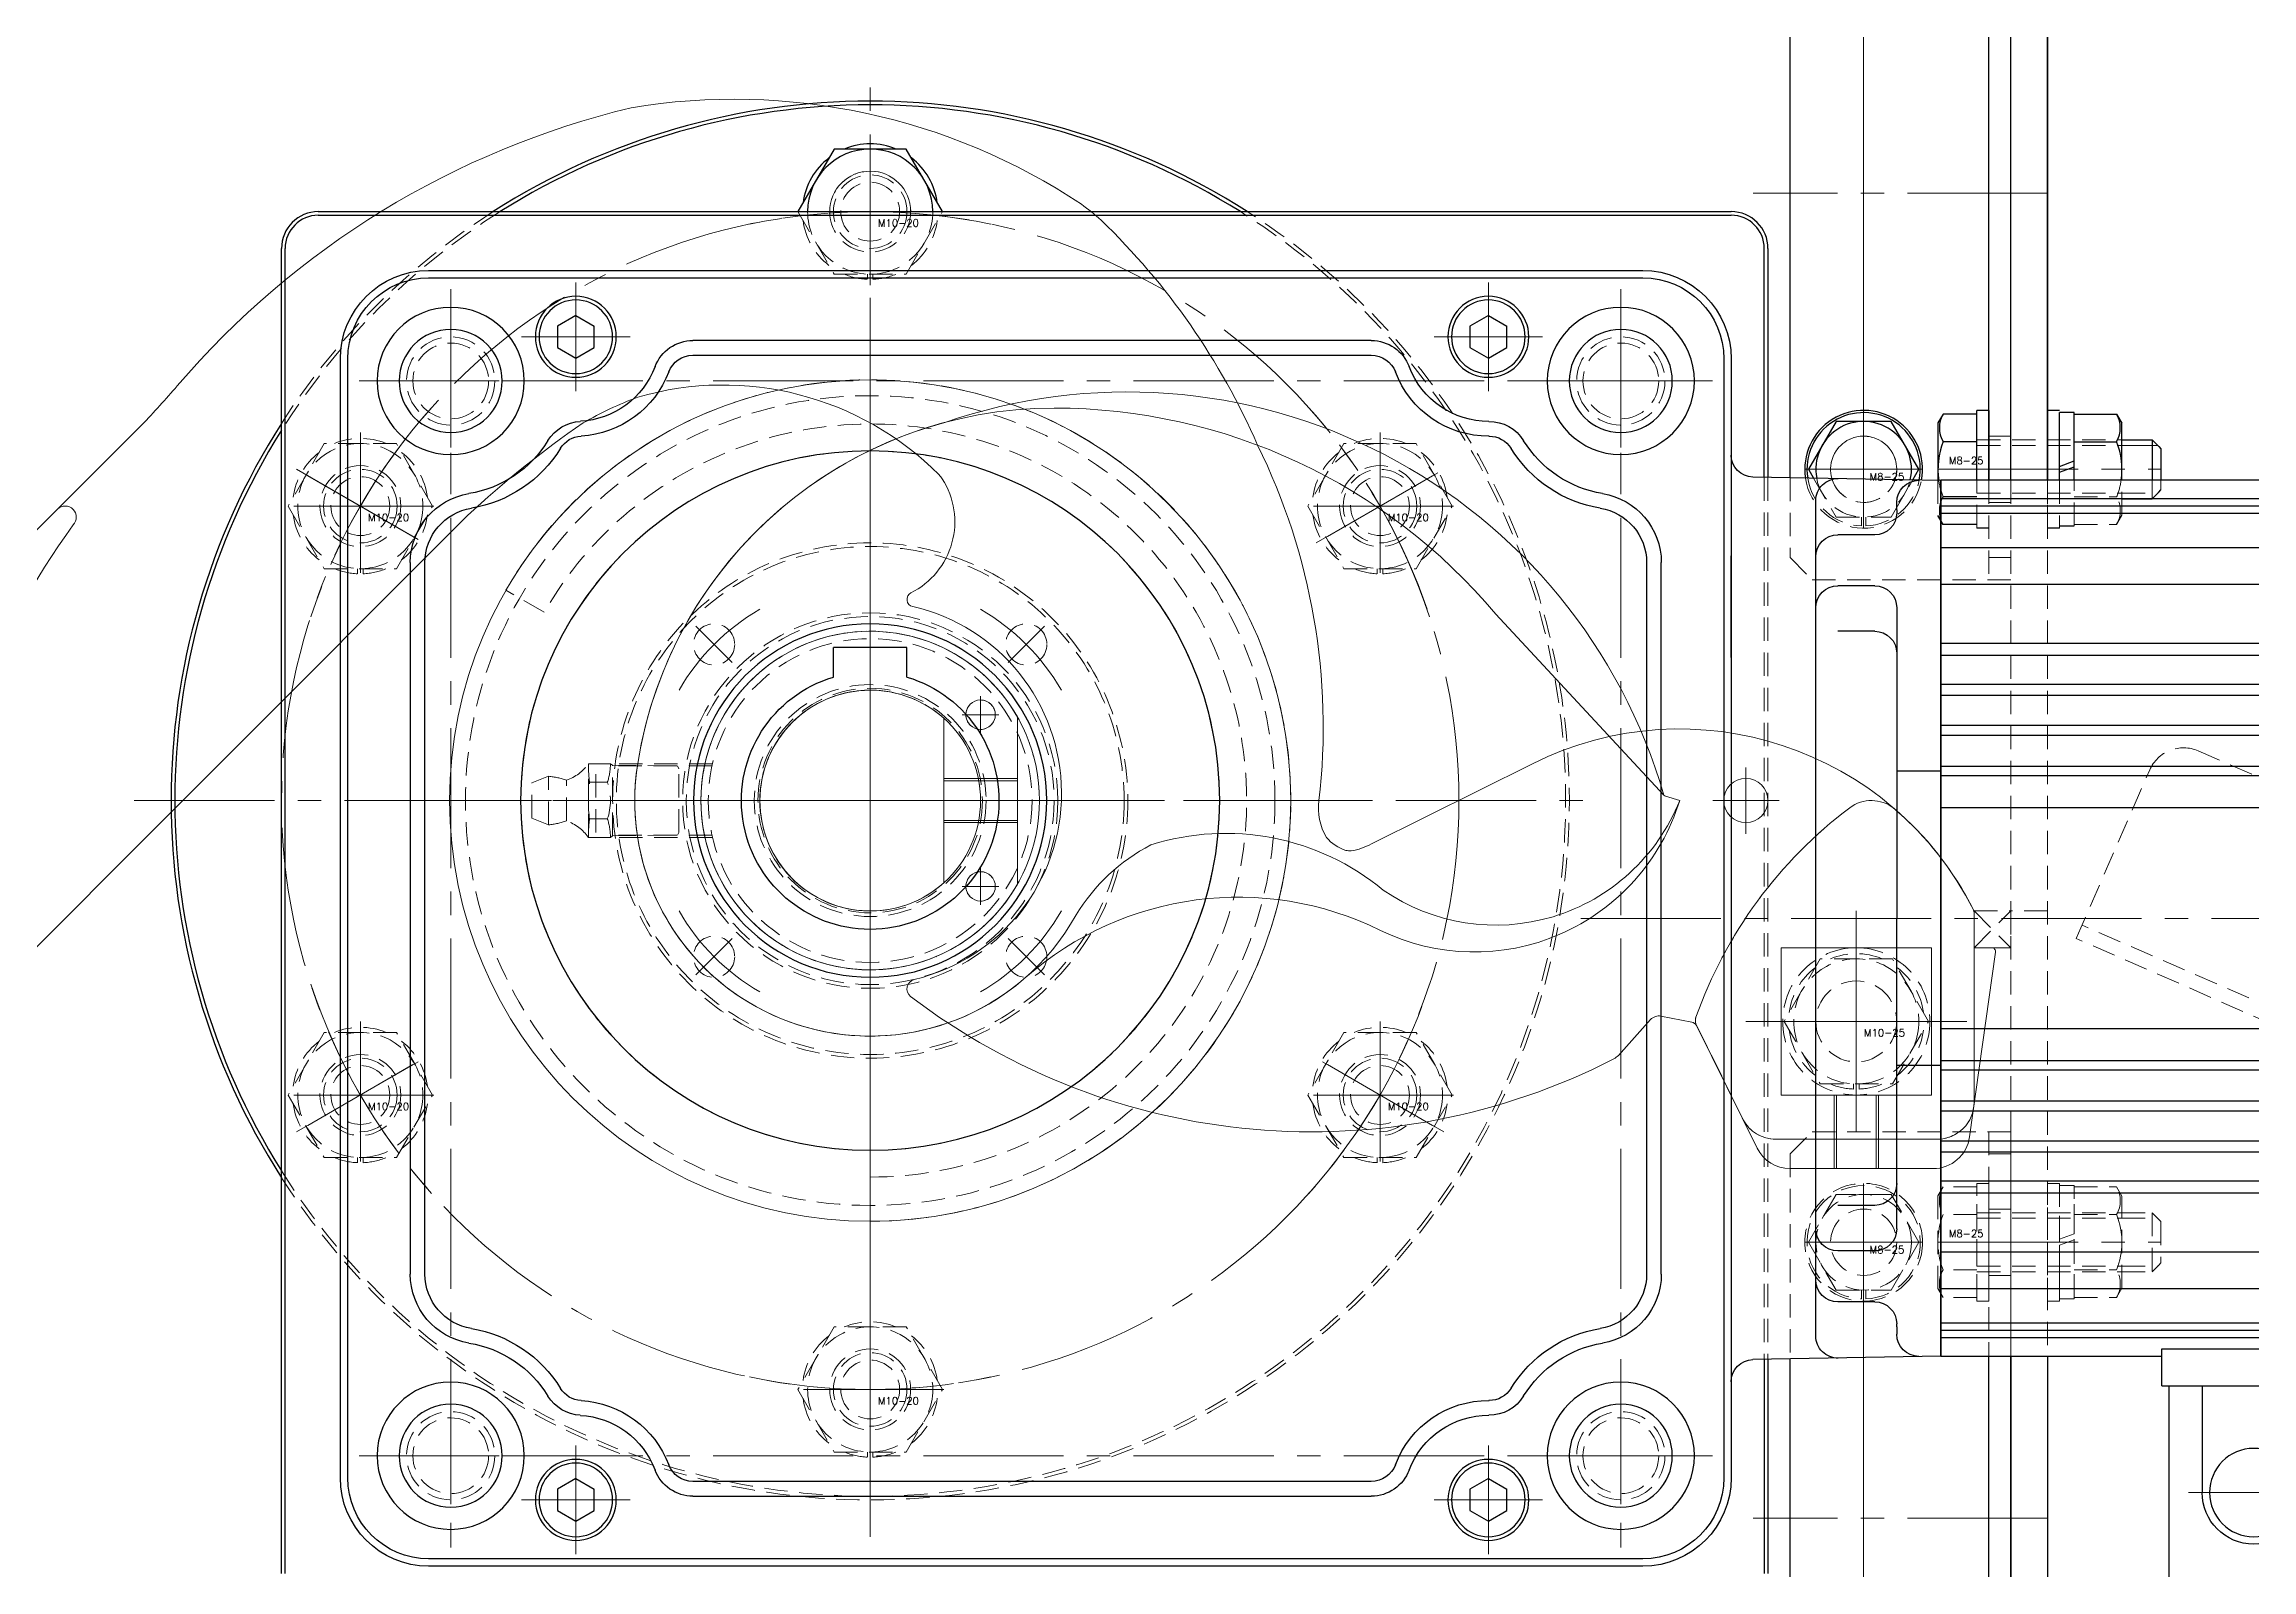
# Model space of a CAD drawing. Header units: millimetres. Extents: x 0 to 51411, y 0 to 16902.
# Drawn here: x 8617 to 8917, y 7680.3 to 7887.6 of the extents above; entities that cross this region are included whole.
import ezdxf

# ---------------------------------------------------------------- set-up
doc = ezdxf.new("R2010")
doc.units = ezdxf.units.MM
doc.linetypes.add('CENTER2', pattern=[28.575, 19.05, -3.175, 3.175, -3.175])
doc.linetypes.add('HIDDEN2', pattern=[4.7625, 3.175, -1.5875])
for name, color, linetype, lineweight in [('01_外形線', 7, 'Continuous', 25), ('02_細線', 5, 'Continuous', 13), ('03_かくれ線', 6, 'HIDDEN2', 13), ('04_中心線', 1, 'CENTER2', 9)]:
    doc.layers.add(name, color=color, linetype=linetype, lineweight=lineweight)
doc.layers.add('10_DRAFT', color=8, linetype='Continuous', lineweight=0, plot=False)
doc.styles.add('KSS_TXT', font='txt.shx', dxfattribs={"bigfont": 'extfont2.shx'})

# ---------------------------------------------------------------- blocks, each defined once
blk = doc.blocks.new('*U1772')
blk.add_circle((0, 0), 5.5)
at = {"layer": '04_中心線'}
blk.add_line((0, 8.25), (0, -8.25), dxfattribs=at)
blk.add_arc((0, -80), 80, 78.1617, 101.8383, dxfattribs=at)
blk = doc.blocks.new('*U1773')
at = {"layer": '03_かくれ線', "color": 0, "linetype": 'ByBlock', "lineweight": -2, "transparency": 16777216}
blk.add_blockref('*U1772', (6480.56, 10582.32), dxfattribs=at)
for p, rotation in [((6411.28, 10542.32), 59.99999999999999), ((6549.84, 10542.32), 299.9999999999999), ((6411.28, 10462.32), 120), ((6549.84, 10462.32), 239.9999999999999), ((6480.56, 10422.32), 180)]:
    blk.add_blockref('*U1772', p, dxfattribs=dict(at, rotation=rotation))
blk = doc.blocks.new('GM-SHYF-RH 0.4kW、1／160、＊＊V、60Hza')
at = {"layer": '01_外形線'}
for p, q in [((60, 72), (-105, 72)), ((60, 71), (-105, 71)), ((-84, 65.89), (-86.5, 64.44)), ((-86.5, 61.56), (-86.5, 64.44)), ((-84, 65.89), (-81.5, 64.44)), ((-81.5, 64.44), (-81.5, 61.56)), ((40, 65.89), (37.5, 64.44)), ((37.5, 61.56), (37.5, 64.44)), ((40, 65.89), (42.5, 64.44)), ((42.5, 64.44), (42.5, 61.56)), ((-84, 60.11), (-86.5, 61.56)), ((-81.5, 61.56), (-84, 60.11)), ((-68.09, 62.5), (24.09, 62.5)), ((24.09, 60.5), (-68.09, 60.5)), ((40, 60.11), (37.5, 61.56)), ((42.5, 61.56), (40, 60.11)), ((-117, 60), (-117, -92)), ((-116, 60), (-116, -92)), ((71, -92), (71, 60)), ((72, -92), (72, 60)), ((-242.5, 43.5), (-145.5, 43.5)), ((-175.5, 43.5), (-145.5, 43.5)), ((-145.5, 43.48), (-119.95, 43.94)), ((-145.5, -16), (-145.5, 43.5)), ((-145.5, 43.5), (-145.5, -16)), ((-242.5, 41), (-145.5, 41)), ((-242.5, 40), (-145.5, 40)), ((-242.5, 39), (-145.5, 39)), ((-139.5, 39.5), (-139.5, 40.5)), ((-139.5, 39.5), (-139.5, 39.1)), ((-128.5, -72.74), (-128.5, 40.74)), ((-136.5, 36.1), (-131.5, 36.1)), ((-242.5, 34.32), (-145.5, 34.32)), ((-117, 19.45), (-117, 33.23)), ((-107.5, -64.32), (-107.5, 32.32)), ((-105.5, 32.32), (-105.5, -64.32)), ((60.5, -64.32), (60.5, 32.32)), ((62.5, 32.32), (62.5, -64.32)), ((-242.5, 29.37), (-145.5, 29.37)), ((-136.5, 29.18), (-131.5, 29.18)), ((-139.5, 26.18), (-139.5, -16)), ((-242.5, 21.32), (-145.5, 21.32)), ((-136.5, 23), (-131.5, 23)), ((-242.5, 19.71), (-145.5, 19.71)), ((-5, 16.77), (-5, 20.8)), ((-5, 20.8), (5, 20.8)), ((5, 16.77), (5, 20.8)), ((-242.5, 15.75), (-145.5, 15.75)), ((-242.5, 14.28), (-145.5, 14.28)), ((-242.5, 10.19), (-145.5, 10.19)), ((-242.5, 8.83), (-145.5, 8.83)), ((-242.5, 4.64), (-145.5, 4.64)), ((-242.5, 3.37), (-145.5, 3.37)), ((-145.5, 4), (-139.5, 4)), ((-242.5, -1), (-145.5, -1)), ((-145.5, -16), (-145.5, -75.5)), ((-145.5, -75.5), (-145.5, -16)), ((-139.5, -58.18), (-139.5, -16)), ((-242.5, -31), (-145.5, -31)), ((-242.5, -35.37), (-145.5, -35.37)), ((-145.5, -36), (-139.5, -36)), ((-242.5, -36.64), (-145.5, -36.64)), ((-242.5, -40.83), (-145.5, -40.83)), ((-242.5, -42.19), (-145.5, -42.19)), ((-242.5, -46.28), (-145.5, -46.28)), ((-242.5, -47.75), (-145.5, -47.75)), ((-242.5, -51.71), (-145.5, -51.71)), ((-242.5, -53.32), (-145.5, -53.32)), ((-117, -51.45), (-117, -65.23)), ((-136.5, -55), (-131.5, -55)), ((-242.5, -61.37), (-145.5, -61.37)), ((-136.5, -61.18), (-131.5, -61.18)), ((-242.5, -66.32), (-145.5, -66.32)), ((-136.5, -68.1), (-131.5, -68.1)), ((-242.5, -71), (-145.5, -71)), ((-242.5, -72), (-145.5, -72)), ((-139.5, -71.5), (-139.5, -71.1)), ((-139.5, -71.5), (-139.5, -71.1)), ((-139.5, -71.5), (-139.5, -72.5)), ((-242.5, -73), (-145.5, -73)), ((-175.5, -74.5), (-242.5, -74.5)), ((-175.5, -79.5), (-175.5, -74.5)), ((-175.5, -75.5), (-145.5, -75.5)), ((-145.5, -75.48), (-119.95, -75.94)), ((-175.5, -79.5), (-250.5, -79.5)), ((-181, -79.5), (-181, -94)), ((-176.5, -108), (-176.5, -79.5)), ((-84, -92.11), (-86.5, -93.56)), ((-84, -92.11), (-81.5, -93.56)), ((-68.09, -92.5), (24.09, -92.5)), ((40, -92.11), (37.5, -93.56)), ((40, -92.11), (42.5, -93.56)), ((-86.5, -96.44), (-86.5, -93.56)), ((-81.5, -93.56), (-81.5, -96.44)), ((24.09, -94.5), (-68.09, -94.5)), ((37.5, -96.44), (37.5, -93.56)), ((42.5, -93.56), (42.5, -96.44)), ((-84, -97.89), (-86.5, -96.44)), ((-81.5, -96.44), (-84, -97.89)), ((40, -97.89), (37.5, -96.44)), ((42.5, -96.44), (40, -97.89)), ((-105, -103), (60, -103)), ((-105, -104), (60, -104))]:
    blk.add_line(p, q, dxfattribs=at)
for centre, radius in [((-102, 57), 10), ((-84, 63), 5.5), ((-84, 63), 5), ((40, 63), 5.5), ((40, 63), 5), ((57, 57), 10), ((-102, 57), 7), ((57, 57), 7), ((0, 0), 47.5), ((0, 0), 24), ((-102, -89), 10), ((57, -89), 10), ((-102, -89), 7), ((57, -89), 7), ((-188, -94), 6), ((-84, -95), 5.5), ((40, -95), 5.5), ((-84, -95), 5), ((40, -95), 5)]:
    blk.add_circle(centre, radius, dxfattribs=at)
for centre, radius, start, end in [((-105, 60), 12, 90, 180), ((-105, 60), 11, 90, 180), ((60, 60), 12, 0, 90), ((60, 60), 11, 0, 90), ((-68.09, 57), 5.5, 90, 159.3338), ((-68.09, 57), 3.5, 90, 159.3338), ((24.09, 57), 5.5, 20.6662, 90), ((24.09, 57), 3.5, 20.6662, 90), ((-84, 63), 13.5, 269.6249, 339.3338), ((-84, 63), 11.5, 269.6249, 339.3338), ((40, 63), 13.5, 200.6662, 266.9553), ((40, 63), 11.5, 200.6662, 266.9553), ((-84.11, 46), 5.5, 89.6249, 148.412), ((39.1, 46.02), 5.5, 31.5123, 86.9553), ((-102, 57), 15.5, 279.2069, 328.412), ((-84.11, 46), 3.5, 89.6249, 148.412), ((39.1, 46.02), 3.5, 31.5123, 86.9553), ((57, 57), 15.5, 211.5123, 260.7931), ((-120, 46.94), 3, 271, 0), ((-102, 57), 17.5, 279.2069, 328.412), ((57, 57), 17.5, 211.5123, 260.7931), ((-142.5, 40.5), 3, 0, 90), ((-131.5, 40.74), 3, 0, 90.9812), ((-136.5, 39.1), 3, 180, 270), ((-98, 32.32), 9.5, 99.2069, 180), ((-98, 32.32), 7.5, 99.2069, 180), ((53, 32.32), 7.5, 0, 80.7931), ((53, 32.32), 9.5, 0, 80.7931), ((-131.5, 33.1), 3, 0, 90), ((-136.5, 26.18), 3, 90, 180), ((-131.5, 26.18), 3, 0, 90), ((-136.5, 20), 3, 90, 180), ((0, 0), 17.5, 106.6015, 73.3985), ((-136.5, -52), 3, 180, 270), ((-136.5, -58.18), 3, 180, 270), ((-131.5, -58.18), 3, 270, 0), ((-131.5, -65.1), 3, 270, 0), ((-98, -64.32), 9.5, 180, 260.7931), ((-98, -64.32), 7.5, 180, 260.7931), ((53, -64.32), 7.5, 279.2069, 0), ((53, -64.32), 9.5, 279.2069, 0), ((-136.5, -71.1), 3, 90, 180), ((-102, -89), 17.5, 31.586, 80.7931), ((57, -89), 17.5, 99.2069, 148.4898), ((-142.5, -72.5), 3, 270, 0), ((-131.5, -72.74), 3, 269.0188, 0), ((-102, -89), 15.5, 31.586, 80.7931), ((57, -89), 15.5, 99.2069, 148.4898), ((-120, -78.94), 3, 0, 89), ((-84.11, -78), 5.5, 211.586, 270.3738), ((-84.11, -78), 3.5, 211.586, 270.3738), ((39.1, -78.02), 3.5, 273.046, 328.4898), ((39.1, -78.02), 5.5, 273.046, 328.4898), ((-84, -95), 13.5, 20.6684, 90.3738), ((-84, -95), 11.5, 20.6684, 90.3738), ((40, -95), 13.5, 93.046, 159.3316), ((40, -95), 11.5, 93.046, 159.3316), ((-105, -92), 12, 180, 270), ((-105, -92), 11, 180, 270), ((-68.09, -89), 5.5, 200.6684, 270), ((-68.09, -89), 3.5, 200.6684, 270), ((24.09, -89), 3.5, 270, 339.3316), ((24.09, -89), 5.5, 270, 339.3316), ((60, -92), 11, 270, 0), ((60, -92), 12, 270, 0), ((-188, -94), 7, 180, 0)]:
    blk.add_arc(centre, radius, start, end, dxfattribs=at)
at = {"layer": '04_中心線'}
for p, q in [((-102, 69.46), (-102, 44.54)), ((-84, 70.38), (-84, 55.61)), ((40, 70.38), (40, 55.61)), ((57, 69.46), (57, 44.54)), ((0, 65.36), (0, -65.36)), ((-76.62, 63), (-91.38, 63)), ((47.38, 63), (32.62, 63)), ((-89.54, 57), (-114.46, 57)), ((69.46, 57), (44.54, 57)), ((65.36, 0), (-65.36, 0)), ((-96.56, -16), (-297.81, -16)), ((-102, -76.54), (-102, -101.46)), ((57, -76.54), (57, -101.46)), ((-89.54, -89), (-114.46, -89)), ((-84, -87.62), (-84, -102.39)), ((40, -87.62), (40, -102.39)), ((69.46, -89), (44.54, -89)), ((-198.19, -94), (-177.81, -94)), ((-76.62, -95), (-91.38, -95)), ((47.38, -95), (32.62, -95))]:
    blk.add_line(p, q, dxfattribs=at)

msp = doc.modelspace()

# ---------------------------------------------------------------- linework, layer by layer
at = {"layer": '01_外形線'}
for p, q in [((8884.202, 7828.306), (8884.202, 7949.806)), ((8884.202, 7828.306), (8884.202, 7949.806)), ((8889.202, 7828.306), (8889.202, 7949.806)), ((8889.202, 7949.806), (8889.202, 7828.306)), ((8881.202, 7828.306), (8881.202, 7919.806)), ((8884.202, 7828.306), (8884.202, 7919.806)), ((8854.202, 7828.653), (8854.202, 7916.806)), ((8724.295, 7873.306), (8719.388, 7864.806)), ((8734.11, 7873.306), (8724.295, 7873.306)), ((8739.017, 7864.806), (8734.11, 7873.306)), ((8654.202, 7864.806), (8846.202, 7864.806)), ((8654.202, 7864.306), (8846.202, 7864.306)), ((8649.202, 7679.806), (8649.202, 7859.806)), ((8649.702, 7679.806), (8649.702, 7859.806)), ((8850.702, 7828.715), (8850.702, 7859.806)), ((8851.202, 7859.806), (8851.202, 7828.706)), ((8860.449, 7836.306), (8856.696, 7829.806)), ((8867.955, 7836.306), (8860.449, 7836.306)), ((8871.707, 7829.806), (8867.955, 7836.306)), ((8874.998, 7837.311), (8874.302, 7836.106)), ((8874.302, 7836.106), (8874.302, 7828.295)), ((8879.602, 7837.311), (8874.998, 7837.311)), ((8879.602, 7828.306), (8879.602, 7837.806)), ((8881.202, 7837.806), (8879.602, 7837.806)), ((8881.202, 7837.806), (8881.202, 7828.306)), ((8889.202, 7828.306), (8889.202, 7837.806)), ((8890.802, 7837.806), (8889.202, 7837.806)), ((8890.802, 7829.406), (8890.802, 7837.506)), ((8892.802, 7837.506), (8890.802, 7837.506)), ((8892.802, 7830.133), (8892.802, 7837.506)), ((8892.802, 7837.311), (8898.577, 7837.311)), ((8898.577, 7837.311), (8899.302, 7836.056)), ((8899.302, 7828.306), (8899.302, 7836.056)), ((8879.602, 7833.558), (8874.998, 7833.558)), ((8892.802, 7833.558), (8898.577, 7833.558)), ((8899.302, 7833.806), (8903.402, 7833.806)), ((8903.402, 7833.806), (8903.402, 7828.306)), ((8903.402, 7833.806), (8904.302, 7832.906)), ((8890.802, 7830.206), (8892.802, 7830.933)), ((8890.802, 7829.406), (8892.802, 7830.133)), ((8892.802, 7828.306), (8892.802, 7830.133)), ((8904.302, 7832.906), (8904.602, 7832.606)), ((8904.602, 7832.606), (8904.602, 7828.306)), ((8856.696, 7829.806), (8857.395, 7828.596)), ((8870.871, 7828.356), (8871.707, 7829.806)), ((8890.802, 7828.306), (8890.802, 7829.406)), ((8904.302, 7826.706), (8904.602, 7827.006)), ((8879.602, 7826.053), (8874.998, 7826.053)), ((8899.302, 7825.806), (8903.402, 7825.806)), ((8903.402, 7825.806), (8904.302, 7826.706)), ((8874.998, 7822.3), (8874.302, 7823.506)), ((8879.602, 7822.3), (8874.998, 7822.3)), ((8881.202, 7821.806), (8879.602, 7821.806)), ((8890.802, 7821.806), (8889.202, 7821.806)), ((8890.802, 7822.106), (8892.802, 7822.106)), ((8898.577, 7822.3), (8899.302, 7823.556)), ((8850.702, 7708.896), (8850.702, 7679.806)), ((8851.202, 7708.905), (8851.202, 7679.806)), ((8854.202, 7637.806), (8854.202, 7708.958)), ((8881.202, 7634.806), (8881.202, 7709.306)), ((8884.202, 7634.806), (8884.202, 7709.306)), ((8884.202, 7709.306), (8884.202, 7604.806)), ((8884.202, 7709.306), (8884.202, 7609.806)), ((8889.202, 7709.306), (8889.202, 7604.806)), ((8889.202, 7709.306), (8889.202, 7604.806))]:
    msp.add_line(p, q, dxfattribs=at)
for centre, radius, start, end in [((8729.202, 7784.806), 95, 57.3631, 122.6369), ((8729.202, 7784.806), 94.5, 57.83956, 122.16044), ((8729.203, 7864.806), 9.2, 127.50502, 172.49498), ((8729.203, 7864.806), 8.5, 0, 180), ((8729.203, 7864.806), 9.2, 67.50502, 112.49498), ((8729.203, 7864.806), 9.2, 7.50502, 52.49498), ((8654.202, 7859.806), 5, 90, 180), ((8654.202, 7859.806), 4.5, 90, 180), ((8846.202, 7859.806), 5, 0, 90), ((8846.202, 7859.806), 4.5, 360, 90), ((8729.202, 7784.806), 95, 147.3631, 212.6369), ((8864.202, 7829.806), 8, 349.40899, 188.55189), ((8864.202, 7829.806), 7.7, 349.03236, 188.92852), ((8864.202, 7829.806), 6.5, 347.17148, 190.7894), ((8878.248, 7835.435), 3.753, 150.00001, 209.99999), ((8895.327, 7835.435), 3.753, 330.00001, 29.99999), ((8729.202, 7784.806), 94.5, 147.83956, 212.16044), ((8884.767, 7829.806), 10.465, 158.98558, 188.30799), ((8889.225, 7829.806), 10.077, 351.43999, 21.86539)]:
    msp.add_arc(centre, radius, start, end, dxfattribs=at)
at = {"layer": '02_細線'}
msp.add_line((8899.302, 7833.056), (8904.152, 7833.056), dxfattribs=at)
msp.add_circle((8729.202, 7784.806), 57.15, dxfattribs=at)
at = {"layer": '03_かくれ線'}
for p, q in [((8719.388, 7864.806), (8724.295, 7856.306)), ((8734.11, 7856.306), (8739.017, 7864.806)), ((8724.295, 7856.306), (8734.11, 7856.306)), ((8728.828, 7856.306), (8728.828, 7855.613)), ((8729.578, 7856.306), (8729.578, 7855.613)), ((8864.202, 7837.306), (8864.202, 7822.306)), ((8655.012, 7833.306), (8650.105, 7824.806)), ((8664.827, 7833.306), (8655.012, 7833.306)), ((8669.735, 7824.806), (8664.827, 7833.306)), ((8793.576, 7833.306), (8788.669, 7824.806)), ((8803.391, 7833.306), (8793.576, 7833.306)), ((8808.299, 7824.806), (8803.391, 7833.306)), ((8879.602, 7833.806), (8899.302, 7833.806)), ((8879.602, 7833.056), (8899.302, 7833.056)), ((8884.202, 7834.306), (8881.202, 7834.306)), ((8850.702, 7828.715), (8850.702, 7708.896)), ((8851.202, 7828.706), (8851.202, 7708.905)), ((8854.202, 7828.653), (8854.202, 7817.806)), ((8857.395, 7828.596), (8860.449, 7823.306)), ((8867.955, 7823.306), (8870.871, 7828.356)), ((8874.302, 7828.295), (8874.302, 7823.506)), ((8879.602, 7821.806), (8879.602, 7828.306)), ((8881.202, 7828.306), (8881.202, 7814.806)), ((8881.202, 7828.306), (8881.202, 7821.806)), ((8884.202, 7828.306), (8884.202, 7709.306)), ((8884.202, 7828.306), (8884.202, 7709.306)), ((8884.202, 7828.306), (8884.202, 7814.806)), ((8889.202, 7828.306), (8889.202, 7709.306)), ((8889.202, 7828.306), (8889.202, 7709.306)), ((8889.202, 7821.806), (8889.202, 7828.306)), ((8890.802, 7828.306), (8890.802, 7821.806)), ((8892.802, 7822.106), (8892.802, 7828.306)), ((8899.302, 7823.556), (8899.302, 7828.306)), ((8903.402, 7828.306), (8903.402, 7825.806)), ((8904.302, 7826.706), (8904.602, 7827.006)), ((8904.602, 7828.306), (8904.602, 7827.006)), ((8650.105, 7824.806), (8655.012, 7816.306)), ((8664.827, 7816.306), (8669.735, 7824.806)), ((8788.669, 7824.806), (8793.576, 7816.306)), ((8803.391, 7816.306), (8808.299, 7824.806)), ((8879.602, 7826.053), (8874.998, 7826.053)), ((8879.602, 7826.556), (8899.302, 7826.556)), ((8879.602, 7826.556), (8899.302, 7826.556)), ((8879.602, 7825.806), (8899.302, 7825.806)), ((8879.602, 7825.806), (8899.302, 7825.806)), ((8884.202, 7825.306), (8881.202, 7825.306)), ((8892.802, 7826.053), (8898.577, 7826.053)), ((8899.302, 7826.556), (8904.152, 7826.556)), ((8899.302, 7825.806), (8903.402, 7825.806)), ((8903.402, 7825.806), (8904.302, 7826.706)), ((8860.449, 7823.306), (8867.955, 7823.306)), ((8863.902, 7823.306), (8863.902, 7822.111)), ((8864.502, 7823.306), (8864.502, 7822.111)), ((8874.998, 7822.3), (8874.302, 7823.506)), ((8879.602, 7822.3), (8874.998, 7822.3)), ((8881.202, 7821.806), (8879.602, 7821.806)), ((8890.802, 7821.806), (8889.202, 7821.806)), ((8890.802, 7822.106), (8892.802, 7822.106)), ((8892.802, 7822.3), (8898.577, 7822.3)), ((8898.577, 7822.3), (8899.302, 7823.556)), ((8655.012, 7816.306), (8664.827, 7816.306)), ((8659.545, 7816.306), (8659.545, 7815.613)), ((8660.295, 7816.306), (8660.295, 7815.613)), ((8729.202, 7815.166), (8729.202, 7754.446)), ((8793.576, 7816.306), (8803.391, 7816.306)), ((8798.109, 7816.306), (8798.109, 7815.613)), ((8798.859, 7816.306), (8798.859, 7815.613)), ((8854.202, 7817.806), (8857.202, 7814.806)), ((8884.202, 7817.806), (8881.202, 7817.806)), ((8857.202, 7814.806), (8884.202, 7814.806)), ((8729.202, 7810.106), (8729.202, 7759.506)), ((8744.202, 7793.967), (8744.202, 7798.967)), ((8739.202, 7795.986), (8739.202, 7773.625)), ((8741.702, 7796.467), (8746.702, 7796.467)), ((8683.202, 7787.206), (8685.502, 7788.106)), ((8685.502, 7781.506), (8685.502, 7788.106)), ((8690.902, 7779.806), (8690.902, 7789.806)), ((8690.902, 7789.806), (8693.902, 7789.806)), ((8691.902, 7780.475), (8691.902, 7789.136)), ((8694.202, 7789.606), (8693.902, 7789.806)), ((8694.202, 7789.606), (8703.032, 7789.508)), ((8694.202, 7780.006), (8694.202, 7789.606)), ((8707.71, 7789.506), (8694.519, 7789.506)), ((8707.778, 7789.806), (8694.561, 7789.806)), ((8703.202, 7789.136), (8703.032, 7789.508)), ((8703.202, 7780.475), (8703.202, 7789.136)), ((8683.202, 7782.406), (8683.202, 7787.206)), ((8687.939, 7782.034), (8687.939, 7787.577)), ((8691.072, 7787.306), (8693.481, 7787.306)), ((8739.202, 7787.806), (8749.202, 7787.806)), ((8739.202, 7787.506), (8749.202, 7787.506)), ((8682.702, 7784.806), (8704.202, 7784.806)), ((8683.202, 7782.406), (8685.502, 7781.506)), ((8691.072, 7782.306), (8693.481, 7782.306)), ((8759.562, 7784.806), (8698.842, 7784.806)), ((8754.502, 7784.806), (8703.902, 7784.806)), ((8739.202, 7782.106), (8749.202, 7782.106)), ((8690.902, 7779.806), (8693.902, 7779.806)), ((8694.202, 7780.006), (8693.902, 7779.806)), ((8694.202, 7780.006), (8703.033, 7780.106)), ((8707.71, 7780.106), (8694.519, 7780.106)), ((8707.778, 7779.806), (8694.561, 7779.806)), ((8703.202, 7780.475), (8703.032, 7780.103)), ((8739.202, 7781.806), (8749.202, 7781.806)), ((8741.702, 7773.144), (8746.702, 7773.144)), ((8744.202, 7775.644), (8744.202, 7770.644)), ((8863.202, 7769.806), (8863.202, 7739.806)), ((8879.202, 7769.806), (8884.202, 7764.806)), ((8879.202, 7764.806), (8884.202, 7769.806)), ((8889.202, 7769.806), (8884.202, 7769.806)), ((9187.162, 7639.891), (8893.878, 7767.891)), ((8858.294, 7763.306), (8853.387, 7754.806)), ((8868.109, 7763.306), (8858.294, 7763.306)), ((8873.017, 7754.806), (8868.109, 7763.306)), ((8655.012, 7753.306), (8650.105, 7744.806)), ((8664.827, 7753.306), (8655.012, 7753.306)), ((8669.735, 7744.806), (8664.827, 7753.306)), ((8793.576, 7753.306), (8788.669, 7744.806)), ((8803.391, 7753.306), (8793.576, 7753.306)), ((8808.299, 7744.806), (8803.391, 7753.306)), ((8848.202, 7754.806), (8878.202, 7754.806)), ((8853.387, 7754.806), (8858.294, 7746.306)), ((8868.109, 7746.306), (8873.017, 7754.806)), ((8858.294, 7746.306), (8868.109, 7746.306)), ((8862.827, 7746.306), (8862.827, 7745.613)), ((8863.577, 7746.306), (8863.577, 7745.613)), ((8650.105, 7744.806), (8655.012, 7736.306)), ((8664.827, 7736.306), (8669.735, 7744.806)), ((8788.669, 7744.806), (8793.576, 7736.306)), ((8803.391, 7736.306), (8808.299, 7744.806)), ((8854.202, 7736.806), (8857.202, 7739.806)), ((8884.202, 7739.806), (8857.202, 7739.806)), ((8881.202, 7739.806), (8881.202, 7709.306)), ((8884.202, 7739.806), (8884.202, 7709.306)), ((8655.012, 7736.306), (8664.827, 7736.306)), ((8659.545, 7736.306), (8659.545, 7735.613)), ((8660.295, 7736.306), (8660.295, 7735.613)), ((8793.576, 7736.306), (8803.391, 7736.306)), ((8798.109, 7736.306), (8798.109, 7735.613)), ((8798.859, 7736.306), (8798.859, 7735.613)), ((8854.202, 7736.806), (8854.202, 7708.958)), ((8884.202, 7736.806), (8881.202, 7736.806)), ((8860.449, 7731.306), (8856.696, 7724.806)), ((8867.955, 7731.306), (8860.449, 7731.306)), ((8864.202, 7732.306), (8864.202, 7717.306)), ((8871.707, 7724.806), (8867.955, 7731.306)), ((8874.998, 7732.311), (8874.302, 7731.106)), ((8874.302, 7731.106), (8874.302, 7718.506)), ((8879.602, 7732.311), (8874.998, 7732.311)), ((8879.602, 7716.806), (8879.602, 7732.806)), ((8881.202, 7732.806), (8879.602, 7732.806)), ((8879.602, 7717.3), (8879.602, 7732.311)), ((8881.202, 7732.806), (8881.202, 7716.806)), ((8889.202, 7716.806), (8889.202, 7732.806)), ((8890.802, 7732.806), (8889.202, 7732.806)), ((8890.802, 7732.806), (8890.802, 7716.806)), ((8890.802, 7725.206), (8890.802, 7732.506)), ((8892.802, 7732.506), (8890.802, 7732.506)), ((8892.802, 7725.933), (8892.802, 7732.506)), ((8892.802, 7717.3), (8892.802, 7732.311)), ((8892.802, 7732.311), (8898.577, 7732.311)), ((8898.577, 7732.311), (8899.302, 7731.056)), ((8899.302, 7718.556), (8899.302, 7731.056)), ((8879.602, 7728.558), (8874.998, 7728.558)), ((8879.602, 7728.806), (8899.302, 7728.806)), ((8879.602, 7728.056), (8899.302, 7728.056)), ((8884.202, 7729.306), (8881.202, 7729.306)), ((8892.802, 7728.558), (8898.577, 7728.558)), ((8899.302, 7728.806), (8903.402, 7728.806)), ((8899.302, 7728.056), (8904.152, 7728.056)), ((8903.402, 7728.806), (8903.402, 7720.806)), ((8903.402, 7728.806), (8904.302, 7727.906)), ((8890.802, 7725.206), (8892.802, 7725.933)), ((8890.802, 7724.406), (8892.802, 7725.133)), ((8892.802, 7717.106), (8892.802, 7725.133)), ((8904.302, 7727.906), (8904.602, 7727.606)), ((8904.602, 7727.606), (8904.602, 7722.006)), ((8856.696, 7724.806), (8860.449, 7718.306)), ((8867.955, 7718.306), (8871.707, 7724.806)), ((8890.802, 7717.106), (8890.802, 7724.406)), ((8904.302, 7721.706), (8904.602, 7722.006)), ((8879.602, 7721.053), (8874.998, 7721.053)), ((8879.602, 7721.556), (8899.302, 7721.556)), ((8879.602, 7720.806), (8899.302, 7720.806)), ((8884.202, 7720.306), (8881.202, 7720.306)), ((8892.802, 7721.053), (8898.577, 7721.053)), ((8899.302, 7721.556), (8904.152, 7721.556)), ((8899.302, 7720.806), (8903.402, 7720.806)), ((8903.402, 7720.806), (8904.302, 7721.706)), ((8860.449, 7718.306), (8867.955, 7718.306)), ((8863.902, 7718.306), (8863.902, 7717.111)), ((8864.502, 7718.306), (8864.502, 7717.111)), ((8874.998, 7717.3), (8874.302, 7718.506)), ((8879.602, 7717.3), (8874.998, 7717.3)), ((8881.202, 7716.806), (8879.602, 7716.806)), ((8890.802, 7716.806), (8889.202, 7716.806)), ((8890.802, 7717.106), (8892.802, 7717.106)), ((8892.802, 7717.3), (8898.577, 7717.3)), ((8898.577, 7717.3), (8899.302, 7718.556)), ((8724.294, 7713.306), (8719.387, 7704.806)), ((8734.109, 7713.306), (8724.294, 7713.306)), ((8739.017, 7704.806), (8734.109, 7713.306)), ((8719.387, 7704.806), (8724.294, 7696.306)), ((8734.109, 7696.306), (8739.017, 7704.806)), ((8724.294, 7696.306), (8734.109, 7696.306)), ((8728.827, 7696.306), (8728.827, 7695.613)), ((8729.577, 7696.306), (8729.577, 7695.613))]:
    msp.add_line(p, q, dxfattribs=at)
msp.add_lwpolyline([(8679.709, 7813.381, -1.7320508), (8729.202, 7727.656), (8729.202, 7733.656, 1.7320508), (8684.905, 7810.381), (8679.709, 7813.381)], format="xyb", dxfattribs=at)
for points in [[(8749.202, 7796.163), (8749.202, 7773.448, -3.7859389)], [(8729.202, 7769.806, 0.1844831), (8739.202, 7773.625), (8739.202, 7795.986, 0.1844831), (8729.202, 7799.806, 1)], [(8903.078, 7788.971, -0.4142136), (8909.66, 7791.553), (9193.78, 7667.553, -0.4142136), (9196.362, 7660.971), (9186.362, 7638.058), (8893.078, 7766.058)], [(8868.292, 7783.773, 0.3362047), (8862.313, 7783.828, 0.1470329), (8841.399, 7755.367, 0.1514803), (8841.395, 7754.479), (8847.823, 7741.453, 0.276984), (8852.235, 7738.806), (8874.202, 7738.806, 0.4142136), (8879.202, 7743.806), (8879.202, 7769.576, 0.0967974), (8879.128, 7769.952, 0.0991401)]]:
    msp.add_lwpolyline(points, format="xyb", close=True, dxfattribs=at)
for points in [[(8879.202, 7769.806), (8884.202, 7769.806), (8884.202, 7764.806), (8879.202, 7764.806), (8879.202, 7769.806)], [(8853.002, 7744.806), (8873.402, 7744.806), (8873.402, 7764.806), (8853.002, 7764.806), (8853.002, 7744.806)]]:
    msp.add_lwpolyline(points, dxfattribs=at)
for centre, radius in [((8729.202, 7864.806), 5), ((8729.202, 7864.806), 4), ((8672.202, 7841.806), 6), ((8672.202, 7841.806), 5.15), ((8831.202, 7841.806), 6), ((8831.202, 7841.806), 5.15), ((8729.202, 7784.806), 55), ((8659.92, 7824.806), 8.5), ((8798.484, 7824.806), 8.5), ((8864.202, 7829.806), 4.5), ((8729.202, 7784.806), 47.5), ((8659.92, 7824.806), 5), ((8659.92, 7824.806), 4), ((8798.484, 7824.806), 5), ((8798.484, 7824.806), 4), ((8729.202, 7784.806), 35), ((8729.202, 7784.806), 35), ((8729.202, 7784.806), 34.5), ((8729.202, 7784.806), 25.5), ((8729.202, 7784.806), 25), ((8707.989, 7806.019), 2.8), ((8729.202, 7784.806), 23), ((8729.202, 7784.806), 22), ((8750.415, 7806.019), 2.8), ((8729.202, 7784.806), 15.75), ((8729.202, 7784.806), 15.25), ((8744.202, 7796.467), 2), ((8744.202, 7773.144), 2), ((8707.989, 7763.592), 2.8), ((8750.415, 7763.592), 2.8), ((8863.202, 7754.806), 10), ((8863.202, 7754.806), 8.5), ((8863.202, 7754.806), 5.5), ((8659.92, 7744.806), 8.5), ((8798.484, 7744.806), 8.5), ((8659.92, 7744.806), 5), ((8798.484, 7744.806), 5), ((8659.92, 7744.806), 4), ((8798.484, 7744.806), 4), ((8864.202, 7724.806), 8), ((8864.202, 7724.806), 6.5), ((8864.202, 7724.806), 4.5), ((8864.202, 7724.806), 4.5), ((8729.202, 7704.806), 8.5), ((8729.202, 7704.806), 5), ((8729.202, 7704.806), 4), ((8672.202, 7695.806), 6), ((8831.202, 7695.806), 6), ((8672.202, 7695.806), 5.15), ((8831.202, 7695.806), 5.15)]:
    msp.add_circle(centre, radius, dxfattribs=at)
for centre, radius, start, end in [((8729.203, 7864.806), 5.5, 0, 180), ((8729.202, 7784.806), 95, 212.6369, 57.3631), ((8729.202, 7784.806), 95, 122.6369, 147.3631), ((8729.202, 7784.806), 94.5, 122.16044, 147.83956), ((8729.202, 7784.806), 94.5, 212.16044, 57.83956), ((8729.203, 7864.806), 9.2, 187.50502, 232.49498), ((8729.203, 7864.806), 8.5, 180, 0), ((8729.203, 7864.806), 9.2, 307.50502, 352.49498), ((8729.203, 7864.806), 9.2, 247.50502, 267.66393), ((8729.203, 7864.806), 9.2, 272.33607, 292.49498), ((8659.92, 7824.806), 9.2, 67.50502, 112.49498), ((8798.484, 7824.806), 9.2, 67.50502, 112.49498), ((8864.202, 7829.806), 4.5, 342.72373, 195.80203), ((8659.92, 7824.806), 9.2, 127.50502, 172.49498), ((8659.92, 7824.806), 9.2, 7.50502, 52.49498), ((8798.484, 7824.806), 9.2, 127.50502, 172.49498), ((8798.484, 7824.806), 9.2, 7.50502, 52.49498), ((8864.202, 7829.806), 8, 188.55189, 349.40899), ((8864.202, 7829.806), 7.7, 188.92852, 267.76713), ((8864.202, 7829.806), 6.5, 190.7894, 347.17148), ((8864.202, 7829.806), 4.5, 195.80203, 342.72373), ((8864.202, 7829.806), 7.7, 272.23287, 349.03236), ((8884.767, 7829.806), 10.465, 188.30799, 201.01442), ((8889.225, 7829.806), 10.077, 338.13461, 351.43999), ((8878.248, 7824.176), 3.753, 150.00001, 209.99999), ((8895.327, 7824.176), 3.753, 330.00001, 29.99999), ((8659.92, 7824.806), 9.2, 187.50502, 232.49498), ((8659.92, 7824.806), 9.2, 307.50502, 352.49498), ((8798.484, 7824.806), 9.2, 187.50502, 232.49498), ((8798.484, 7824.806), 9.2, 307.50502, 352.49498), ((8659.92, 7824.806), 9.2, 247.50502, 267.66393), ((8659.92, 7824.806), 9.2, 272.33607, 292.49498), ((8798.484, 7824.806), 9.2, 247.50502, 267.66393), ((8798.484, 7824.806), 9.2, 272.33607, 292.49498), ((8729.202, 7784.806), 15, 48.18969, 311.81031), ((8729.202, 7784.806), 15, 311.81031, 48.18969), ((8684.344, 7776.889), 11.276, 71.40681, 84.10417), ((8685.99, 7793.251), 6, 288.95365, 324.94921), ((8684.344, 7792.722), 11.276, 275.89583, 288.59319), ((8685.99, 7776.36), 6, 35.05079, 71.04635), ((8863.202, 7754.806), 9.2, 67.50502, 112.49498), ((8863.202, 7754.806), 9.2, 127.50502, 172.49498), ((8863.202, 7754.806), 9.2, 7.50502, 52.49498), ((8659.92, 7744.806), 9.2, 127.50502, 172.49498), ((8659.92, 7744.806), 9.2, 67.50502, 112.49498), ((8659.92, 7744.806), 9.2, 7.50502, 52.49498), ((8798.484, 7744.806), 9.2, 127.50502, 172.49498), ((8798.484, 7744.806), 9.2, 67.50502, 112.49498), ((8798.484, 7744.806), 9.2, 7.50502, 52.49498), ((8863.202, 7754.806), 9.2, 187.50502, 232.49498), ((8863.202, 7754.806), 9.2, 307.50502, 352.49498), ((8863.202, 7754.806), 9.2, 247.50502, 267.66393), ((8863.202, 7754.806), 9.2, 272.33607, 292.49498), ((8659.92, 7744.806), 9.2, 187.50502, 232.49498), ((8659.92, 7744.806), 9.2, 307.50502, 352.49498), ((8798.484, 7744.806), 9.2, 187.50502, 232.49498), ((8798.484, 7744.806), 9.2, 307.50502, 352.49498), ((8659.92, 7744.806), 9.2, 247.50502, 267.66393), ((8659.92, 7744.806), 9.2, 272.33607, 292.49498), ((8798.484, 7744.806), 9.2, 247.50502, 267.66393), ((8798.484, 7744.806), 9.2, 272.33607, 292.49498), ((8864.202, 7724.806), 7.7, 272.23287, 267.76713), ((8878.248, 7730.435), 3.753, 150.00001, 209.99999), ((8895.327, 7730.435), 3.753, 330.00001, 29.99999), ((8884.767, 7724.806), 10.465, 158.98558, 201.01442), ((8889.225, 7724.806), 10.077, 338.13461, 21.86539), ((8878.248, 7719.176), 3.753, 150.00001, 209.99999), ((8895.327, 7719.176), 3.753, 330.00001, 29.99999), ((8729.202, 7704.806), 9.2, 67.50502, 112.49498), ((8729.202, 7704.806), 9.2, 127.50502, 172.49498), ((8729.202, 7704.806), 9.2, 7.50502, 52.49498), ((8729.202, 7704.806), 9.2, 187.50502, 232.49498), ((8729.202, 7704.806), 9.2, 307.50502, 352.49498), ((8729.202, 7704.806), 9.2, 247.50502, 267.66393), ((8729.202, 7704.806), 9.2, 272.33607, 292.49498)]:
    msp.add_arc(centre, radius, start, end, dxfattribs=at)
at = {"layer": '03_かくれ線', "extrusion": (0, 0, -1)}
for centre, start_param, end_param in [((8692.067, 7789.806), 7.3061385, 7.8539816), ((8692.067, 7784.806), 7.3061385, 8.4017922), ((8692.067, 7779.806), 7.8539677, 8.4017922)]:
    msp.add_ellipse(centre, major_axis=(0, -4.8), ratio=0.2427772, start_param=start_param, end_param=end_param, dxfattribs=at)
at = {"layer": '03_かくれ線'}
for centre, start_param, end_param in [((8692.067, 7789.806), 7.1631657, 7.8539816), ((8692.067, 7784.806), 7.1631657, 8.5447976), ((8692.067, 7779.806), 7.8539816, 8.5447976)]:
    msp.add_ellipse(centre, major_axis=(0, -3.924), ratio=0.4675957, start_param=start_param, end_param=end_param, dxfattribs=at)
at = {"layer": '04_中心線'}
for p, q in [((8864.202, 7912.306), (8864.202, 7822.306)), ((8864.202, 7824.206), (8864.202, 7910.406)), ((8729.202, 7684.806), (8729.202, 7884.806)), ((8729.202, 7854.825), (8729.202, 7874.786)), ((8729.203, 7874.806), (8729.203, 7854.806)), ((8889.202, 7867.306), (8849.202, 7867.306)), ((8739.203, 7864.806), (8719.203, 7864.806)), ((8672.202, 7851.806), (8672.202, 7685.806)), ((8831.202, 7851.806), (8831.202, 7685.806)), ((8729.202, 7722.656), (8729.202, 7846.956)), ((8841.202, 7841.806), (8662.202, 7841.806)), ((8864.202, 7837.806), (8864.202, 7821.806)), ((8659.92, 7834.806), (8659.92, 7814.806)), ((8798.484, 7834.806), (8798.484, 7814.806)), ((8864.202, 7824.206), (8864.202, 7835.406)), ((8651.26, 7829.806), (8668.58, 7819.806)), ((8789.824, 7819.806), (8807.144, 7829.806)), ((8872.202, 7829.806), (8856.202, 7829.806)), ((8871.702, 7829.806), (8856.702, 7829.806)), ((8858.602, 7829.806), (8869.802, 7829.806)), ((8874.302, 7829.806), (8904.602, 7829.806)), ((8889.202, 7829.806), (8876.202, 7829.806)), ((8891.702, 7829.806), (8881.702, 7829.806)), ((8669.92, 7824.806), (8649.92, 7824.806)), ((8729.202, 7744.806), (8729.202, 7824.806)), ((8808.484, 7824.806), (8788.484, 7824.806)), ((8710.464, 7803.544), (8705.514, 7808.494)), ((8747.94, 7803.544), (8752.89, 7808.494)), ((8629.202, 7784.806), (8829.202, 7784.806)), ((8791.352, 7784.806), (8667.052, 7784.806)), ((8689.202, 7784.806), (8769.202, 7784.806)), ((8710.464, 7766.067), (8705.514, 7761.117)), ((8747.94, 7766.067), (8752.89, 7761.117)), ((8863.202, 7764.806), (8863.202, 7744.806)), ((8863.202, 7762.681), (8863.202, 7746.931)), ((8659.92, 7754.806), (8659.92, 7734.806)), ((8798.484, 7754.806), (8798.484, 7734.806)), ((8873.202, 7754.806), (8853.202, 7754.806)), ((8855.327, 7754.806), (8871.077, 7754.806)), ((8651.26, 7739.806), (8668.58, 7749.806)), ((8807.144, 7739.806), (8789.824, 7749.806)), ((8669.92, 7744.806), (8649.92, 7744.806)), ((8808.484, 7744.806), (8788.484, 7744.806)), ((8864.202, 7732.806), (8864.202, 7716.806)), ((8864.202, 7732.306), (8864.202, 7642.306)), ((8864.202, 7644.206), (8864.202, 7730.406)), ((8864.202, 7719.206), (8864.202, 7730.406)), ((8872.202, 7724.806), (8856.202, 7724.806)), ((8871.702, 7724.806), (8856.702, 7724.806)), ((8858.602, 7724.806), (8869.802, 7724.806)), ((8874.302, 7724.806), (8904.602, 7724.806)), ((8889.202, 7724.806), (8876.202, 7724.806)), ((8891.702, 7724.806), (8881.702, 7724.806)), ((8729.202, 7714.806), (8729.202, 7694.806)), ((8729.202, 7694.825), (8729.202, 7714.786)), ((8739.202, 7704.806), (8719.202, 7704.806)), ((8841.202, 7695.806), (8662.202, 7695.806)), ((8889.202, 7687.306), (8849.202, 7687.306))]:
    msp.add_line(p, q, dxfattribs=at)
msp.add_circle((8729.202, 7784.806), 80, dxfattribs=at)
for start, end in [(120, 150), (30, 60), (210, 240), (300, 330)]:
    msp.add_arc((8729.202, 7784.806), 30, start, end, dxfattribs=at)
at = {"layer": '10_DRAFT'}
for p, q in [((8729.202, 7815.166), (8729.202, 7754.446)), ((8729.202, 7810.106), (8729.202, 7759.506)), ((8729.202, 7769.806), (8729.202, 7799.806)), ((8744.202, 7793.967), (8744.202, 7798.967)), ((8739.202, 7795.986), (8739.202, 7773.625)), ((8741.702, 7796.467), (8746.702, 7796.467)), ((8848.202, 7780.306), (8848.202, 7789.306)), ((8739.202, 7787.806), (8749.202, 7787.806)), ((8739.202, 7787.506), (8749.202, 7787.506)), ((8759.562, 7784.806), (8698.842, 7784.806)), ((8754.502, 7784.806), (8703.902, 7784.806)), ((8714.202, 7784.806), (8744.202, 7784.806)), ((8739.202, 7782.106), (8749.202, 7782.106)), ((8852.702, 7784.806), (8843.702, 7784.806)), ((8739.202, 7781.806), (8749.202, 7781.806)), ((8741.702, 7773.144), (8746.702, 7773.144)), ((8744.202, 7775.644), (8744.202, 7770.644)), ((8863.202, 7769.806), (8863.202, 7739.806)), ((8848.202, 7754.806), (8878.202, 7754.806)), ((8860.202, 7734.806), (8860.202, 7744.806)), ((8860.502, 7734.806), (8860.502, 7744.806)), ((8865.902, 7734.806), (8865.902, 7744.806)), ((8866.202, 7734.806), (8866.202, 7744.806))]:
    msp.add_line(p, q, dxfattribs=at)
at = {"layer": '10_DRAFT', "color": 1}
for p, q in [((8863.202, 7769.806), (8863.202, 7739.806)), ((8848.202, 7754.806), (8878.202, 7754.806))]:
    msp.add_line(p, q, dxfattribs=at)
at = {"layer": '10_DRAFT'}
msp.add_lwpolyline([(8552.737, 7758.341), (8630.227, 7835.83, 0.0119337), (8635.032, 7841.137, -0.1578942), (8696.71, 7878.919, -0.1901217), (8757.907, 7865.816, -0.021453), (8760.572, 7863.656, -0.0982908), (8781.838, 7833.086, -0.1444611), (8790.183, 7784.806, 0.1669619), (8791.202, 7779.806, 0.1485655), (8793.844, 7778.04, 0.035974), (8794.56, 7777.975, 0.066763), (8795.968, 7778.336, 0.033056), (8797.324, 7778.93), (8819.202, 7789.806, -0.4131405), (8879.128, 7769.952, -0.0967974), (8879.202, 7769.576), (8879.202, 7764.906, 0.4142136), (8879.302, 7764.806), (8881.623, 7764.806, -0.4577279), (8882.117, 7764.233), (8878.592, 7739.111, -0.3739425), (8873.641, 7734.806), (8854.212, 7734.806, -0.2854836), (8849.728, 7737.593), (8841.498, 7754.27, 0.1917493), (8840.867, 7754.695), (8836.661, 7755.517, 0.2648458), (8835.252, 7755.05), (8830.87, 7750.181, -0.0654481), (8830.246, 7749.71, -0.2886549), (8734.698, 7758.186, -0.6218781), (8735.198, 7760.506, 0.7942577), (8734.976, 7811.156, -0.697825), (8734.736, 7813.018, 0.4449419), (8739.002, 7828.509, 0.0583482), (8738.563, 7829.052, 0.2742632), (8697.636, 7839.607, 0.0411841), (8690.195, 7836.108, 0.0361441), (8674.477, 7823.512), (8606.09, 7755.125, 0.0394687)], format="xyb", dxfattribs=at)
for points in [[(8837.068, 7785.525, 0.4288335), (8739.366, 7836.17, 0.2957811), (8697.604, 7789.861, 0.703461), (8750.368, 7760.805, -0.3037167), (8798.553, 7767.164, 0.4594325), (8839.202, 7784.806), (8837.288, 7785.387, -0.132339)], [(8814.202, 7810.141, 0.2217204), (8754.202, 7838.124, 0.368472), (8697.604, 7789.861, 0.8393649), (8757.175, 7769.265, -0.1375625), (8767.347, 7778.781, -0.2546452), (8798.929, 7772.631, 0.4810332), (8839.202, 7784.806), (8837.288, 7785.387, -0.132339), (8837.068, 7785.525)], [(8620.886, 7822.247, 0.9975731), (8618.765, 7824.369), (8552.737, 7758.341, 0.4142136), (8552.737, 7751.27), (8567.09, 7736.917, 0.4695869), (8574.752, 7737.629, -0.2475516), (8578.878, 7739.806), (8592.696, 7739.806, 0.2645788), (8596.994, 7742.251, -0.0117609), (8599.492, 7746.237, 0.1356885), (8600.202, 7748.806), (8600.202, 7771.407, -0.1199073)], [(8749.202, 7796.163), (8749.202, 7773.448, -3.7859389)], [(8739.202, 7795.986), (8739.202, 7773.625, -2.236068)], [(8739.202, 7795.986), (8739.202, 7773.625, -2.236068)], [(8729.202, 7769.806, 0.1844831), (8739.202, 7773.625), (8739.202, 7795.986, 0.1844831), (8729.202, 7799.806, 1)], [(8868.292, 7783.773, 0.3362047), (8862.313, 7783.828, 0.1470329), (8841.399, 7755.367, 0.1514803), (8841.395, 7754.479), (8847.823, 7741.453, 0.276984), (8852.235, 7738.806), (8874.202, 7738.806, 0.4142136), (8879.202, 7743.806), (8879.202, 7769.576, 0.0967974), (8879.128, 7769.952, 0.0991401)]]:
    msp.add_lwpolyline(points, format="xyb", close=True, dxfattribs=at)
for points in [[(8853.002, 7744.806), (8873.402, 7744.806), (8873.402, 7764.806), (8853.002, 7764.806), (8853.002, 7744.806)], [(8873.402, 7762.806), (8873.402, 7764.806), (8853.002, 7764.806), (8853.002, 7762.806)], [(8853.002, 7762.806), (8853.002, 7744.806), (8873.402, 7744.806), (8873.402, 7762.806)]]:
    msp.add_lwpolyline(points, dxfattribs=at)
for centre, radius in [((8729.202, 7784.806), 23), ((8744.202, 7796.467), 2), ((8848.202, 7784.806), 3), ((8744.202, 7773.144), 2)]:
    msp.add_circle(centre, radius, dxfattribs=at)
for start, end in [(48.18969, 311.81031), (311.81031, 48.18969)]:
    msp.add_arc((8729.202, 7784.806), 15, start, end, dxfattribs=at)

# ---------------------------------------------------------------- block references
at = {"xscale": -1}
msp.add_blockref('GM-SHYF-RH 0.4kW、1／160、＊＊V、60Hza', (8729.202, 7784.806), dxfattribs=at)
at = {"layer": '03_かくれ線'}
msp.add_blockref('*U1773', (2248.641, -2717.514), dxfattribs=at)

# ---------------------------------------------------------------- texts
at = {"layer": '03_かくれ線', "style": 'KSS_TXT'}
for s, p in [('M10-20', (8730.251, 7862.764)), ('M8-25', (8875.778, 7830.486)), ('M8-25', (8865.012, 7828.297)), ('M10-20', (8660.968, 7822.764)), ('M10-20', (8799.532, 7822.764)), ('M10-25', (8864.25, 7752.764)), ('M10-20', (8660.968, 7742.764)), ('M10-20', (8799.532, 7742.764)), ('M8-25', (8875.778, 7725.486)), ('M8-25', (8865.012, 7723.297)), ('M10-20', (8730.25, 7702.764))]:
    msp.add_text(s, height=1, dxfattribs=at).set_placement(p)

doc.saveas('drawing.dxf')
